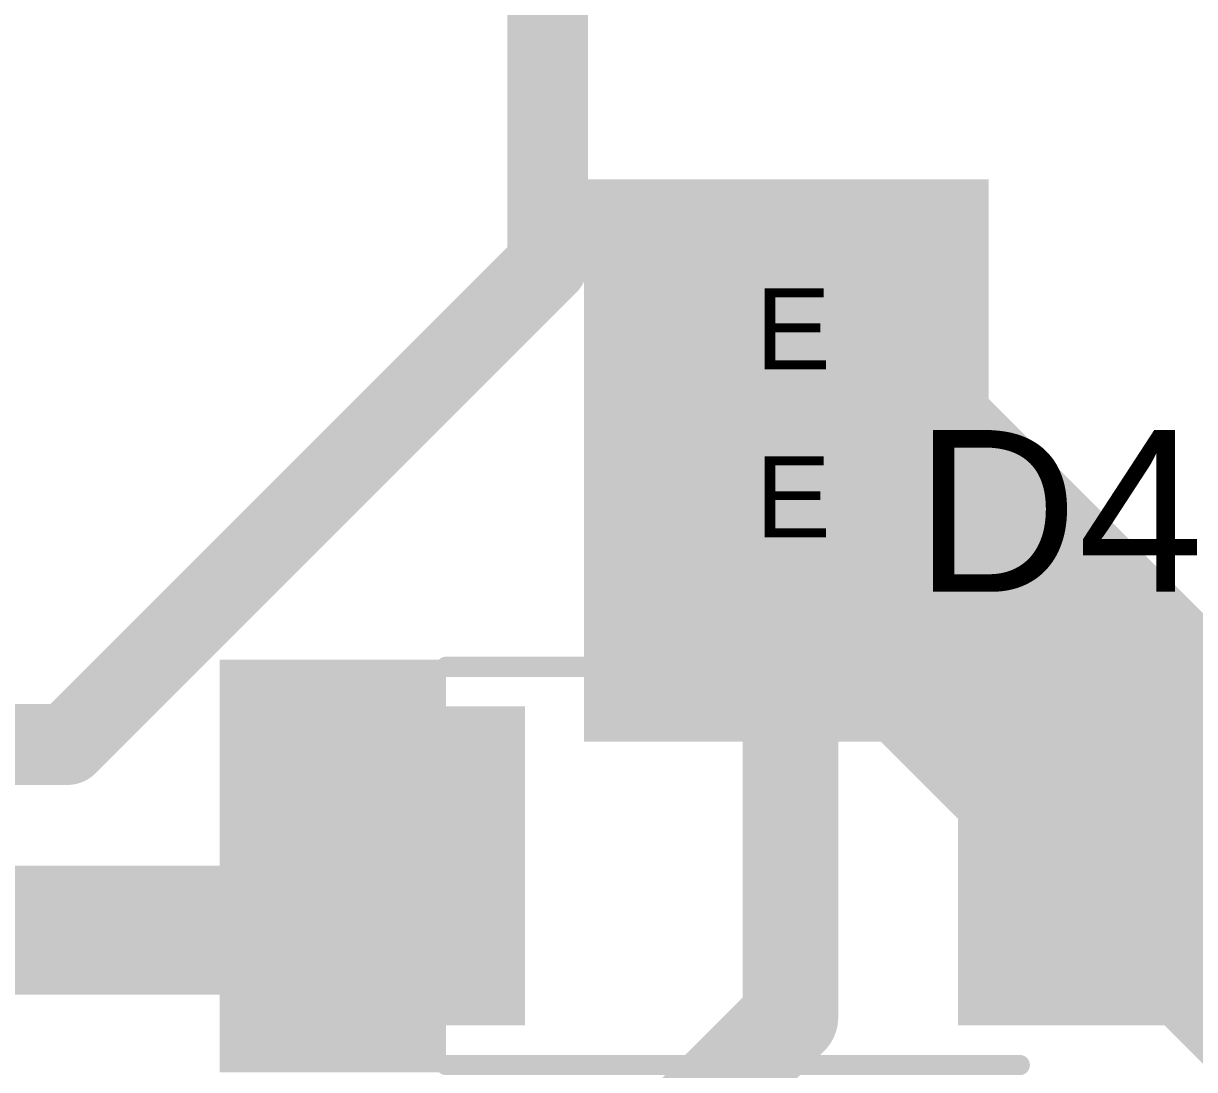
# Model space of a CAD drawing. Header units: inches. Extents: x 68 to 568, y 3 to 460.
# Drawn here: x 160.06 to 167.41, y 99.29 to 105.85 of the extents above; entities that cross this region are included whole.
import ezdxf

# ---------------------------------------------------------------- set-up
doc = ezdxf.new("R2010")
doc.units = ezdxf.units.IN
for name, color, linetype in [('Bottom Layer', 5, 'Continuous'), ('Bottom Solder', 6, 'Continuous'), ('Drill Drawing', 1, 'Continuous'), ('Layer 1', 16, 'Continuous'), ('Layer 2', 76, 'Continuous'), ('Top Layer', 1, 'Continuous'), ('Top Overlay', 2, 'Continuous'), ('Top Paste', 8, 'Continuous'), ('Top Solder', 216, 'Continuous'), ('Via Holes', 16, 'Continuous')]:
    doc.layers.add(name, color=color, linetype=linetype)
doc.styles.add('Arial', font='', dxfattribs={"height": 0.2})
doc.styles.get('Arial').set_extended_font_data('Arial')

# ---------------------------------------------------------------- blocks, each defined once
blk = doc.blocks.new('DO_214AD__SMAF__214')
at = {"layer": 'Top Layer'}
for points in [[(-1.41, -0.95), (-2.75, -0.95), (-2.75, 0.95), (-1.41, 0.95)], [(2.75, -0.95), (1.41, -0.95), (1.41, 0.95), (2.75, 0.95)]]:
    blk.add_hatch(color=1, dxfattribs=at).paths.add_polyline_path(points)
at = {"layer": 'Top Overlay'}
for points in [[(-3.2766, -1.2956), (-2.794, -1.2956), (-2.794, 1.2952), (-3.2766, 1.2952)], [(-3.1496, 0.9904), (-1.8542, 0.9904), (-1.8542, 1.2952), (-3.1496, 1.2952)], [(-3.1496, -1.2956), (-1.8542, -1.2956), (-1.8542, -0.9908), (-3.1496, -0.9908)]]:
    blk.add_hatch(color=2, dxfattribs=at).paths.add_polyline_path(points)
at = {"layer": 'Top Paste'}
for points in [[(-1.41, -0.95), (-2.75, -0.95), (-2.75, 0.95), (-1.41, 0.95)], [(2.75, -0.95), (1.41, -0.95), (1.41, 0.95), (2.75, 0.95)]]:
    blk.add_hatch(color=8, dxfattribs=at).paths.add_polyline_path(points)
at = {"layer": 'Top Solder'}
for points in [[(-1.3592, -1.0008), (-2.8008, -1.0008), (-2.8008, 1.0008), (-1.3592, 1.0008)], [(2.8008, -1.0008), (1.3592, -1.0008), (1.3592, 1.0008), (2.8008, 1.0008)]]:
    blk.add_hatch(color=216, dxfattribs=at).paths.add_polyline_path(points)
at = {"layer": 'Top Overlay'}
for points in [[(-1.8542, 1.25, 0.127, 0.127, 0), (1.7472, 1.25, 0.127, 0.127, 0)], [(-1.8542, -1.25, 0.127, 0.127, 0), (1.7472, -1.25, 0.127, 0.127, 0)]]:
    blk.add_lwpolyline(points, format="xyseb", dxfattribs=at)
for points in [[(-1.886, 1.25, 0.0635, 0.0635, 1), (-1.8224, 1.25, 0.0635, 0.0635, 1)], [(1.7154, 1.25, 0.0635, 0.0635, 1), (1.7789, 1.25, 0.0635, 0.0635, 1)], [(-1.886, -1.25, 0.0635, 0.0635, 1), (-1.8224, -1.25, 0.0635, 0.0635, 1)], [(1.7154, -1.25, 0.0635, 0.0635, 1), (1.7789, -1.25, 0.0635, 0.0635, 1)]]:
    blk.add_lwpolyline(points, format="xyseb", close=True, dxfattribs=at)

msp = doc.modelspace()

# ---------------------------------------------------------------- hatches: boundary and pattern name
at = {"layer": 'Bottom Layer'}
msp.add_hatch(color=5, dxfattribs=at).paths.add_polyline_path([(163.9316, 102.3617), (165.8366, 102.3617), (165.8366, 104.8763), (163.9316, 104.8763)])
h = msp.add_hatch(color=5, dxfattribs=at)
edge = h.paths.add_edge_path()
edge.add_arc((164.8714, 103.9873), 0.3, 0, 360)
h = msp.add_hatch(color=5, dxfattribs=at)
edge = h.paths.add_edge_path()
edge.add_arc((164.8714, 102.9335), 0.3, 0, 360)
at = {"layer": 'Bottom Solder'}
h = msp.add_hatch(color=6, dxfattribs=at)
edge = h.paths.add_edge_path()
edge.add_arc((164.8714, 103.9873), 0.4016, 0, 360)
h = msp.add_hatch(color=6, dxfattribs=at)
edge = h.paths.add_edge_path()
edge.add_arc((164.8714, 102.9335), 0.4016, 0, 360)
at = {"layer": 'Layer 1'}
h = msp.add_hatch(color=16, dxfattribs=at)
edge = h.paths.add_edge_path()
edge.add_arc((164.8714, 103.9873), 0.3, 0, 360)
h = msp.add_hatch(color=16, dxfattribs=at)
edge = h.paths.add_edge_path()
edge.add_arc((164.8714, 102.9335), 0.3, 0, 360)
at = {"layer": 'Layer 2'}
msp.add_hatch(color=76, dxfattribs=at).paths.add_polyline_path([(163.576, 101.346), (166.116, 101.346), (166.116, 104.8763), (163.576, 104.8763)])
h = msp.add_hatch(color=76, dxfattribs=at)
edge = h.paths.add_edge_path()
edge.add_arc((164.8714, 103.9873), 0.3, 0, 360)
h = msp.add_hatch(color=76, dxfattribs=at)
edge = h.paths.add_edge_path()
edge.add_arc((164.8714, 102.9335), 0.3, 0, 360)
at = {"layer": 'Top Layer'}
h = msp.add_hatch(color=1, dxfattribs=at)
edge = h.paths.add_edge_path()
edge.add_arc((164.8714, 103.9873), 0.3, 0, 360)
h = msp.add_hatch(color=1, dxfattribs=at)
edge = h.paths.add_edge_path()
edge.add_arc((164.8714, 102.9335), 0.3, 0, 360)
for points in [[(165.9738, 99.6153), (168.7703, 99.6153), (168.7703, 101.5153), (165.9738, 101.5153)], [(155.9717, 99.7573), (163.1538, 99.7573), (163.1538, 100.5674), (155.9717, 100.5674)]]:
    msp.add_hatch(color=1, dxfattribs=at).paths.add_polyline_path(points)
at = {"layer": 'Top Solder'}
h = msp.add_hatch(color=216, dxfattribs=at)
edge = h.paths.add_edge_path()
edge.add_arc((164.8714, 103.9873), 0.4016, 0, 360)
h = msp.add_hatch(color=216, dxfattribs=at)
edge = h.paths.add_edge_path()
edge.add_arc((164.8714, 102.9335), 0.4016, 0, 360)
at = {"layer": 'Via Holes'}
h = msp.add_hatch(color=7, dxfattribs=at)
edge = h.paths.add_edge_path()
edge.add_arc((164.8714, 103.9873), 0.15, 0, 360)
h = msp.add_hatch(color=7, dxfattribs=at)
edge = h.paths.add_edge_path()
edge.add_arc((164.8714, 102.9335), 0.15, 0, 360)

# ---------------------------------------------------------------- linework, layer by layer
at = {"layer": 'Layer 2'}
for points in [[(164.8714, 102.9335, 2, 2, 0), (165.2648, 102.9335, 2, 2, 0)], [(165.2648, 102.9335, 2, 2, 0), (180.2094, 87.989, 2, 2, 0)]]:
    msp.add_lwpolyline(points, format="xyseb", dxfattribs=at)
for points in [[(164.3714, 102.9335, 1, 1, 1), (165.3714, 102.9335, 1, 1, 1)], [(164.7648, 102.9335, 1, 1, 1), (165.7648, 102.9335, 1, 1, 1)], [(164.7648, 102.9335, 1, 1, 1), (165.7648, 102.9335, 1, 1, 1)]]:
    msp.add_lwpolyline(points, format="xyseb", close=True, dxfattribs=at)
at = {"layer": 'Top Layer'}
for points in [[(163.3474, 104.344, 0.508, 0.508, 0), (163.3474, 116.2301, 0.508, 0.508, 0)], [(160.3307, 101.3273, 0.508, 0.508, 0), (163.3474, 104.344, 0.508, 0.508, 0)], [(164.8714, 102.9335, 0.6, 0.6, 0), (164.8714, 103.9873, 0.6, 0.6, 0)], [(164.8714, 99.6153, 0.6, 0.6, 0), (164.8714, 102.9335, 0.6, 0.6, 0)], [(159.0358, 101.3273, 0.508, 0.508, 0), (160.3307, 101.3273, 0.508, 0.508, 0)], [(164.2142, 98.9581, 0.6, 0.6, 0), (164.8714, 99.6153, 0.6, 0.6, 0)]]:
    msp.add_lwpolyline(points, format="xyseb", dxfattribs=at)
for points in [[(163.2204, 104.344, 0.254, 0.254, 1), (163.4744, 104.344, 0.254, 0.254, 1)], [(163.2204, 104.344, 0.254, 0.254, 1), (163.4744, 104.344, 0.254, 0.254, 1)], [(164.7214, 103.9873, 0.3, 0.3, 1), (165.0214, 103.9873, 0.3, 0.3, 1)], [(164.7214, 102.9335, 0.3, 0.3, 1), (165.0214, 102.9335, 0.3, 0.3, 1)], [(164.7214, 102.9335, 0.3, 0.3, 1), (165.0214, 102.9335, 0.3, 0.3, 1)], [(160.2037, 101.3273, 0.254, 0.254, 1), (160.4577, 101.3273, 0.254, 0.254, 1)], [(160.2037, 101.3273, 0.254, 0.254, 1), (160.4577, 101.3273, 0.254, 0.254, 1)], [(164.7214, 99.6153, 0.3, 0.3, 1), (165.0214, 99.6153, 0.3, 0.3, 1)], [(164.7214, 99.6153, 0.3, 0.3, 1), (165.0214, 99.6153, 0.3, 0.3, 1)]]:
    msp.add_lwpolyline(points, format="xyseb", close=True, dxfattribs=at)

# ---------------------------------------------------------------- block references
msp.add_blockref('DO_214AD__SMAF__214', (164.5638, 100.5653))

# ---------------------------------------------------------------- texts
at = {"layer": 'Drill Drawing', "style": 'Arial'}
for p in [(164.6513, 103.6826), (164.6513, 102.6288)]:
    msp.add_text('E', height=0.508, dxfattribs=at).set_placement(p)
at = {"layer": 'Top Overlay', "style": 'Arial'}
msp.add_text('D45', height=1.016, dxfattribs=at).set_placement((165.6508, 102.286))

doc.saveas('drawing.dxf')
